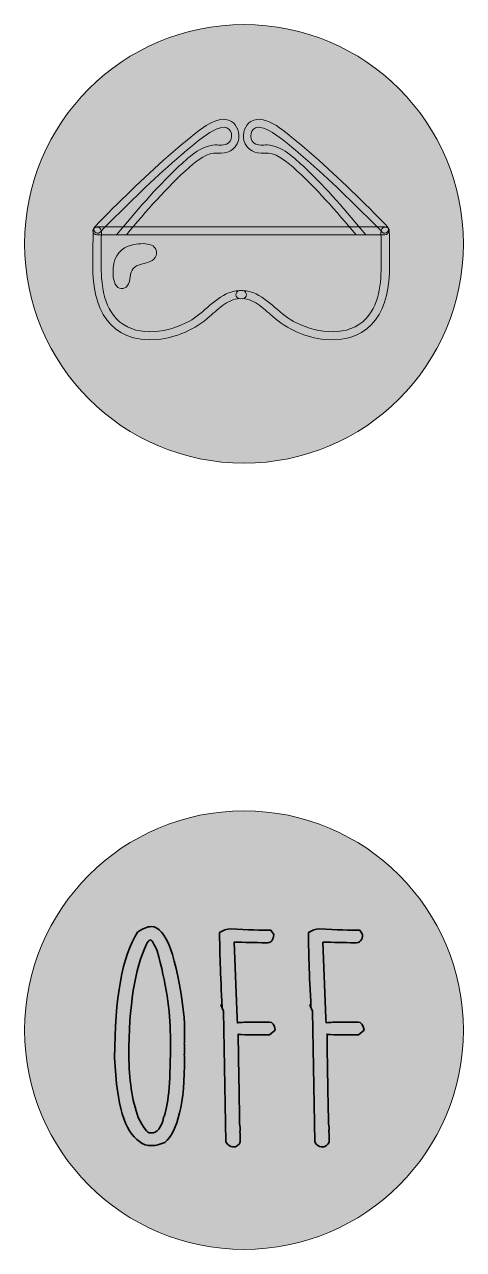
# Model space of a CAD drawing. Header units: centimetres. Extents: x 17 to 45.4, y -31.1 to -20.1.
# Drawn here: x 21.39 to 23.78, y -26.79 to -20.12 of the extents above; entities that cross this region are included whole.
import ezdxf

# ---------------------------------------------------------------- set-up
doc = ezdxf.new("R2010")
doc.units = ezdxf.units.CM
doc.header["$MEASUREMENT"] = 0
doc.layers.add('Laag 1', color=7, linetype='Continuous', lineweight=0)

# ---------------------------------------------------------------- blocks, each defined once
blk = doc.blocks.new('Block_4')
at = {"layer": 'Laag 1', "color": 7, "lineweight": 35, "true_color": 0xffffff}
for points, knots in [([(22.0784, -25.0291), (22.1565, -25.0291), (22.2154, -25.1893), (22.255, -25.5097), (22.2573, -25.5401), (22.2584, -25.5786), (22.2584, -25.6251), (22.2584, -25.6251), (22.2584, -25.6388), (22.2584, -25.6388), (22.2584, -25.648), (22.2576, -25.6572), (22.2559, -25.6664), (22.2576, -25.6687), (22.2584, -25.6779), (22.2584, -25.694), (22.2584, -25.694), (22.2584, -25.6974), (22.2584, -25.6974), (22.2584, -25.7135), (22.2576, -25.7227), (22.2559, -25.725), (22.2576, -25.7342), (22.2584, -25.7399), (22.2584, -25.7422), (22.2584, -25.9891), (22.2223, -26.143), (22.1499, -26.2038), (22.1206, -26.2154), (22.1002, -26.2211), (22.0888, -26.2211), (22.0888, -26.2211), (22.0612, -26.2211), (22.0612, -26.2211), (21.9676, -26.1987), (21.9099, -26.0864), (21.8881, -25.8843), (21.8881, -25.8843), (21.8778, -25.7431), (21.8778, -25.7431), (21.8778, -25.4169), (21.9194, -25.1893), (22.0026, -25.0601), (22.0302, -25.0394), (22.0554, -25.0291), (22.0784, -25.0291)], [0, 0, 0, 0, 1, 1, 1, 2, 2, 2, 3, 3, 3, 4, 4, 4, 5, 5, 5, 6, 6, 6, 7, 7, 7, 8, 8, 8, 9, 9, 9, 10, 10, 10, 11, 11, 11, 12, 12, 12, 13, 13, 13, 14, 14, 14, 15, 15, 15, 15]), ([(22.5091, -25.042), (22.6027, -25.0466), (22.6756, -25.0489), (22.7278, -25.0489), (22.7278, -25.0489), (22.7433, -25.0721), (22.7433, -25.0721), (22.7433, -25.1026), (22.729, -25.1178), (22.7003, -25.1178), (22.6411, -25.1155), (22.5834, -25.1143), (22.5272, -25.1143), (22.5272, -25.1143), (22.5435, -25.5277), (22.5435, -25.5277), (22.5435, -25.5277), (22.5435, -25.5303), (22.5435, -25.5303), (22.5435, -25.5303), (22.5452, -25.5527), (22.5452, -25.5527), (22.5665, -25.5499), (22.5943, -25.5484), (22.6288, -25.5484), (22.6288, -25.5484), (22.7184, -25.5484), (22.7184, -25.5484), (22.7356, -25.5484), (22.7465, -25.5631), (22.7511, -25.5923), (22.7511, -25.5923), (22.7201, -25.6173), (22.7201, -25.6173), (22.7201, -25.6173), (22.615, -25.6173), (22.615, -25.6173), (22.5719, -25.6173), (22.5504, -25.6162), (22.5504, -25.6139), (22.5504, -25.6139), (22.5504, -25.6518), (22.5504, -25.6518), (22.5504, -25.6851), (22.5527, -25.8229), (22.5573, -26.0652), (22.5573, -26.0652), (22.5573, -26.1022), (22.5573, -26.1022), (22.5573, -26.1022), (22.5607, -26.1229), (22.5607, -26.1229), (22.5607, -26.1373), (22.5602, -26.1444), (22.559, -26.1444), (22.559, -26.1444), (22.5607, -26.1608), (22.5607, -26.1608), (22.5607, -26.1608), (22.5607, -26.1995), (22.5607, -26.1995), (22.5607, -26.2087), (22.5521, -26.2179), (22.5349, -26.2271), (22.5349, -26.2271), (22.5185, -26.2271), (22.5185, -26.2271), (22.5059, -26.2271), (22.4941, -26.2182), (22.4832, -26.2004), (22.4832, -26.2004), (22.4703, -25.4898), (22.4703, -25.4898), (22.4703, -25.4898), (22.4557, -25.4554), (22.4557, -25.4554), (22.4557, -25.4554), (22.4626, -25.4692), (22.4626, -25.4692), (22.4534, -25.2872), (22.4488, -25.1514), (22.4488, -25.0618), (22.4671, -25.0486), (22.4872, -25.042), (22.5091, -25.042)], [0, 0, 0, 0, 1, 1, 1, 2, 2, 2, 3, 3, 3, 4, 4, 4, 5, 5, 5, 6, 6, 6, 7, 7, 7, 8, 8, 8, 9, 9, 9, 10, 10, 10, 11, 11, 11, 12, 12, 12, 13, 13, 13, 14, 14, 14, 15, 15, 15, 16, 16, 16, 17, 17, 17, 18, 18, 18, 19, 19, 19, 20, 20, 20, 21, 21, 21, 22, 22, 22, 23, 23, 23, 24, 24, 24, 25, 25, 25, 26, 26, 26, 27, 27, 27, 28, 28, 28, 28]), ([(22.9922, -25.042), (23.0858, -25.0466), (23.1587, -25.0489), (23.211, -25.0489), (23.211, -25.0489), (23.2265, -25.0721), (23.2265, -25.0721), (23.2265, -25.1026), (23.2121, -25.1178), (23.1834, -25.1178), (23.1243, -25.1155), (23.0666, -25.1143), (23.0103, -25.1143), (23.0103, -25.1143), (23.0267, -25.5277), (23.0267, -25.5277), (23.0267, -25.5277), (23.0267, -25.5303), (23.0267, -25.5303), (23.0267, -25.5303), (23.0284, -25.5527), (23.0284, -25.5527), (23.0497, -25.5499), (23.0775, -25.5484), (23.112, -25.5484), (23.112, -25.5484), (23.2015, -25.5484), (23.2015, -25.5484), (23.2188, -25.5484), (23.2297, -25.5631), (23.2343, -25.5923), (23.2343, -25.5923), (23.2033, -25.6173), (23.2033, -25.6173), (23.2033, -25.6173), (23.0982, -25.6173), (23.0982, -25.6173), (23.0551, -25.6173), (23.0336, -25.6162), (23.0336, -25.6139), (23.0336, -25.6139), (23.0336, -25.6518), (23.0336, -25.6518), (23.0336, -25.6851), (23.0359, -25.8229), (23.0405, -26.0652), (23.0405, -26.0652), (23.0405, -26.1022), (23.0405, -26.1022), (23.0405, -26.1022), (23.0439, -26.1229), (23.0439, -26.1229), (23.0439, -26.1373), (23.0433, -26.1444), (23.0422, -26.1444), (23.0422, -26.1444), (23.0439, -26.1608), (23.0439, -26.1608), (23.0439, -26.1608), (23.0439, -26.1995), (23.0439, -26.1995), (23.0439, -26.2087), (23.0353, -26.2179), (23.0181, -26.2271), (23.0181, -26.2271), (23.0017, -26.2271), (23.0017, -26.2271), (22.9891, -26.2271), (22.9773, -26.2182), (22.9664, -26.2004), (22.9664, -26.2004), (22.9535, -25.4898), (22.9535, -25.4898), (22.9535, -25.4898), (22.9388, -25.4554), (22.9388, -25.4554), (22.9388, -25.4554), (22.9457, -25.4692), (22.9457, -25.4692), (22.9365, -25.2872), (22.932, -25.1514), (22.932, -25.0618), (22.9503, -25.0486), (22.9704, -25.042), (22.9922, -25.042)], [0, 0, 0, 0, 1, 1, 1, 2, 2, 2, 3, 3, 3, 4, 4, 4, 5, 5, 5, 6, 6, 6, 7, 7, 7, 8, 8, 8, 9, 9, 9, 10, 10, 10, 11, 11, 11, 12, 12, 12, 13, 13, 13, 14, 14, 14, 15, 15, 15, 16, 16, 16, 17, 17, 17, 18, 18, 18, 19, 19, 19, 20, 20, 20, 21, 21, 21, 22, 22, 22, 23, 23, 23, 24, 24, 24, 25, 25, 25, 26, 26, 26, 27, 27, 27, 28, 28, 28, 28]), ([(21.9553, -25.7319), (21.9553, -25.8599), (21.9722, -25.9719), (22.0061, -26.0678), (22.0342, -26.1241), (22.056, -26.1522), (22.0715, -26.1522), (22.0715, -26.1522), (22.075, -26.1522), (22.075, -26.1522), (22.1094, -26.1522), (22.1324, -26.1243), (22.1439, -26.0686), (22.1686, -26.0101), (22.1809, -25.884), (22.1809, -25.6905), (22.1809, -25.6905), (22.1809, -25.6216), (22.1809, -25.6216), (22.1809, -25.4878), (22.1571, -25.3343), (22.1094, -25.1608), (22.0939, -25.1264), (22.0824, -25.1066), (22.075, -25.1014), (22.0623, -25.106), (22.0543, -25.1135), (22.0509, -25.1238), (21.9871, -25.2588), (21.9553, -25.4614), (21.9553, -25.7319)], [0, 0, 0, 0, 1, 1, 1, 2, 2, 2, 3, 3, 3, 4, 4, 4, 5, 5, 5, 6, 6, 6, 7, 7, 7, 8, 8, 8, 9, 9, 9, 10, 10, 10, 10])]:
    blk.add_open_spline(points, degree=3, knots=knots, dxfattribs=at)
blk = doc.blocks.new('Block_3')
at = {"layer": 'Laag 1', "true_color": 0xb63e73, "transparency": 33554687}
h = blk.add_hatch(color=235, dxfattribs=at)
h.dxf.hatch_style = 2
edge = h.paths.add_edge_path()
edge.add_arc((22.5814, -25.5925), 1.1934, 0, 360)
at = {"layer": 'Laag 1'}
blk.add_circle((22.5814, -25.5925), 1.1934, dxfattribs=at)
blk.add_blockref('Block_4', (0, 0), dxfattribs=at)
blk = doc.blocks.new('Block_20')
at = {"layer": 'Laag 1'}
for points, knots in [([(22.5134, -20.6467), (22.5452, -20.6662), (22.5591, -20.7122), (22.5509, -20.7509), (22.5353, -20.8057), (22.4868, -20.824), (22.44, -20.8193), (22.3806, -20.8143), (22.3294, -20.8578), (22.2842, -20.896), (22.1604, -21.0067), (22.0499, -21.1344), (21.9415, -21.2639), (21.9236, -21.2639), (21.9058, -21.2639), (21.8879, -21.2639), (21.9934, -21.1373), (22.1005, -21.012), (22.2182, -20.8998), (22.2787, -20.845), (22.344, -20.7786), (22.4254, -20.7751), (22.4485, -20.7746), (22.4741, -20.7798), (22.4949, -20.7654), (22.5291, -20.7417), (22.5149, -20.6794), (22.4743, -20.6791), (22.404, -20.6767), (22.2767, -20.8016), (22.2162, -20.8499), (22.0842, -20.9652), (21.9579, -21.0886), (21.8333, -21.2139), (21.8218, -21.2258), (21.8102, -21.2376), (21.7987, -21.2495), (21.78, -21.2696), (21.7538, -21.239), (21.7712, -21.2184), (21.7948, -21.1942), (21.8182, -21.1698), (21.8422, -21.146), (21.9742, -21.0155), (22.1069, -20.8855), (22.248, -20.7677), (22.3147, -20.7175), (22.4308, -20.5979), (22.5134, -20.6467)], [0, 0, 0, 0, 1, 1, 1, 2, 2, 2, 3, 3, 3, 4, 4, 4, 5, 5, 5, 6, 6, 6, 7, 7, 7, 8, 8, 8, 9, 9, 9, 10, 10, 10, 11, 11, 11, 12, 12, 12, 13, 13, 13, 14, 14, 14, 15, 15, 15, 16, 16, 16, 16]), ([(23.3609, -21.2184), (23.3783, -21.239), (23.3521, -21.2696), (23.3334, -21.2495), (23.3219, -21.2376), (23.3103, -21.2258), (23.2988, -21.2139), (23.1742, -21.0886), (23.0479, -20.9652), (22.9159, -20.8499), (22.8554, -20.8016), (22.7281, -20.6767), (22.6578, -20.6791), (22.6172, -20.6794), (22.603, -20.7417), (22.6372, -20.7654), (22.658, -20.7798), (22.6836, -20.7746), (22.7067, -20.7751), (22.7881, -20.7786), (22.8534, -20.845), (22.9139, -20.8998), (23.0316, -21.012), (23.1387, -21.1373), (23.2442, -21.2639), (23.2263, -21.2639), (23.2085, -21.2639), (23.1906, -21.2639), (23.0822, -21.1344), (22.9717, -21.0067), (22.8479, -20.896), (22.8027, -20.8578), (22.7515, -20.8143), (22.6921, -20.8193), (22.6454, -20.824), (22.5968, -20.8057), (22.5812, -20.7509), (22.573, -20.7122), (22.5869, -20.6662), (22.6187, -20.6467), (22.7013, -20.5979), (22.8174, -20.7175), (22.8841, -20.7677), (23.0253, -20.8855), (23.1579, -21.0155), (23.2899, -21.146), (23.3139, -21.1698), (23.3373, -21.1942), (23.3609, -21.2184)], [0, 0, 0, 0, 1, 1, 1, 2, 2, 2, 3, 3, 3, 4, 4, 4, 5, 5, 5, 6, 6, 6, 7, 7, 7, 8, 8, 8, 9, 9, 9, 10, 10, 10, 11, 11, 11, 12, 12, 12, 13, 13, 13, 14, 14, 14, 15, 15, 15, 16, 16, 16, 16]), ([(23.3481, -21.2639), (22.8256, -21.2639), (22.303, -21.2639), (21.7805, -21.2639), (21.7538, -21.2636), (21.7526, -21.2202), (21.7805, -21.2199), (22.253, -21.2199), (22.7254, -21.2199), (23.1979, -21.2199), (23.248, -21.2199), (23.298, -21.2199), (23.3481, -21.2199), (23.3596, -21.2199), (23.3691, -21.2299), (23.3691, -21.2419), (23.3691, -21.2539), (23.3596, -21.2639), (23.3481, -21.2639)], [0, 0, 0, 0, 1, 1, 1, 2, 2, 2, 3, 3, 3, 4, 4, 4, 5, 5, 5, 6, 6, 6, 6]), ([(22.11, -21.8338), (22.2156, -21.8235), (22.3157, -21.7776), (22.3945, -21.7086), (22.4217, -21.6857), (22.4459, -21.6615), (22.475, -21.642), (22.5035, -21.6229), (22.5374, -21.6092), (22.5724, -21.6116), (22.5996, -21.6116), (22.6027, -21.5715), (22.5754, -21.5678), (22.5506, -21.5658), (22.5256, -21.5707), (22.5021, -21.5786), (22.4101, -21.6142), (22.3542, -21.7032), (22.2646, -21.7437), (22.1479, -21.8009), (21.9825, -21.823), (21.8863, -21.7187), (21.8058, -21.6309), (21.8047, -21.5055), (21.804, -21.394), (21.8041, -21.3623), (21.8045, -21.3305), (21.8049, -21.2988), (21.8016, -21.275), (21.8187, -21.2241), (21.7828, -21.2217), (21.7706, -21.2217), (21.7602, -21.2317), (21.7603, -21.2437), (21.7605, -21.3069), (21.7584, -21.3702), (21.7593, -21.4335), (21.7554, -21.6576), (21.8489, -21.8572), (22.11, -21.8338)], [0, 0, 0, 0, 1, 1, 1, 2, 2, 2, 3, 3, 3, 4, 4, 4, 5, 5, 5, 6, 6, 6, 7, 7, 7, 8, 8, 8, 9, 9, 9, 10, 10, 10, 11, 11, 11, 12, 12, 12, 13, 13, 13, 13]), ([(23.0221, -21.8338), (22.9166, -21.8235), (22.8164, -21.7776), (22.7376, -21.7086), (22.7105, -21.6857), (22.6862, -21.6615), (22.6571, -21.642), (22.6286, -21.6229), (22.5947, -21.6092), (22.5597, -21.6116), (22.5325, -21.6116), (22.5294, -21.5715), (22.5567, -21.5678), (22.5815, -21.5658), (22.6065, -21.5707), (22.63, -21.5786), (22.722, -21.6142), (22.7779, -21.7032), (22.8675, -21.7437), (22.9842, -21.8009), (23.1496, -21.823), (23.2458, -21.7187), (23.3263, -21.6309), (23.3274, -21.5055), (23.3281, -21.394), (23.328, -21.3623), (23.3276, -21.3305), (23.3272, -21.2988), (23.3306, -21.275), (23.3134, -21.2241), (23.3493, -21.2217), (23.3615, -21.2217), (23.3719, -21.2317), (23.3718, -21.2437), (23.3716, -21.3069), (23.3737, -21.3702), (23.3728, -21.4335), (23.3767, -21.6576), (23.2832, -21.8572), (23.0221, -21.8338)], [0, 0, 0, 0, 1, 1, 1, 2, 2, 2, 3, 3, 3, 4, 4, 4, 5, 5, 5, 6, 6, 6, 7, 7, 7, 8, 8, 8, 9, 9, 9, 10, 10, 10, 11, 11, 11, 12, 12, 12, 13, 13, 13, 13]), ([(22.0695, -21.3168), (22.0938, -21.3219), (22.1133, -21.3486), (22.1041, -21.3769), (22.0916, -21.41), (22.0559, -21.4156), (22.0285, -21.4225), (22.0008, -21.4289), (21.969, -21.4432), (21.9645, -21.4792), (21.9621, -21.4968), (21.9615, -21.5154), (21.9536, -21.5312), (21.9412, -21.5593), (21.9068, -21.5665), (21.8882, -21.5423), (21.8674, -21.516), (21.868, -21.4769), (21.8703, -21.4436), (21.8738, -21.3759), (21.9146, -21.3335), (21.9709, -21.3201), (22.003, -21.3123), (22.0372, -21.3086), (22.0695, -21.3168)], [0, 0, 0, 0, 1, 1, 1, 2, 2, 2, 3, 3, 3, 4, 4, 4, 5, 5, 5, 6, 6, 6, 7, 7, 7, 8, 8, 8, 8])]:
    blk.add_open_spline(points, degree=3, knots=knots, dxfattribs=at)
blk = doc.blocks.new('Block_19')
at = {"layer": 'Laag 1', "true_color": 0x066053, "transparency": 33554687}
h = blk.add_hatch(color=138, dxfattribs=at)
h.dxf.hatch_style = 2
edge = h.paths.add_edge_path()
edge.add_arc((22.5814, -21.3133), 1.1934, 0, 360)
at = {"layer": 'Laag 1'}
blk.add_circle((22.5814, -21.3133), 1.1934, dxfattribs=at)
blk.add_blockref('Block_20', (0, 0), dxfattribs=at)

msp = doc.modelspace()

# ---------------------------------------------------------------- block references
at = {"layer": 'Laag 1'}
for name in ['Block_19', 'Block_3']:
    msp.add_blockref(name, (0, 0), dxfattribs=at)

doc.saveas('drawing.dxf')
